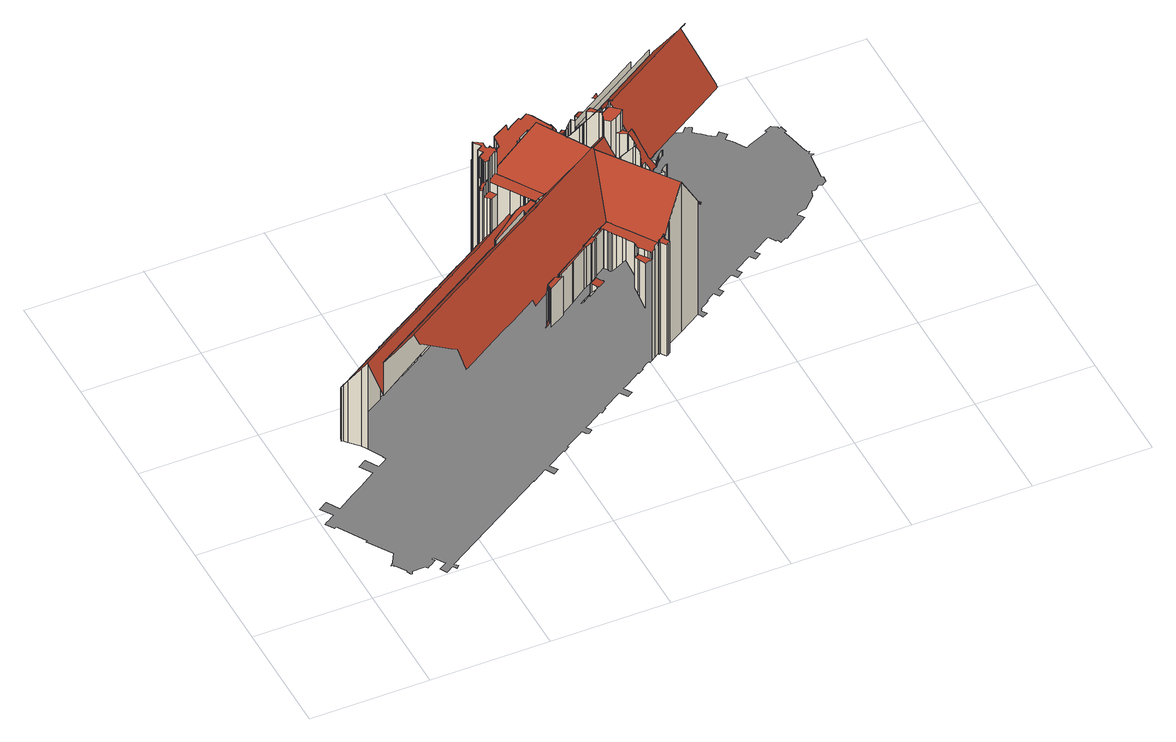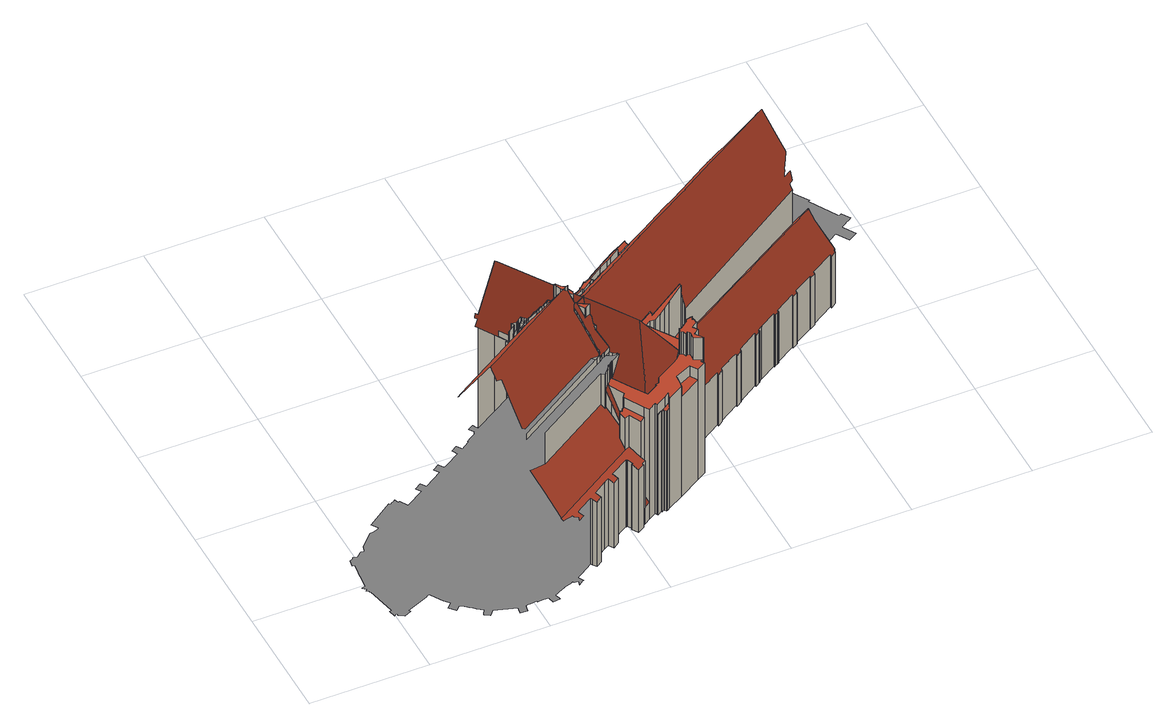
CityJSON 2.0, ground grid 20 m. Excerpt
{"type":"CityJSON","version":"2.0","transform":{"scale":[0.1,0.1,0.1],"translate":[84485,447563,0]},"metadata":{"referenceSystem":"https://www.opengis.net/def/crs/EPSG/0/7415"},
"CityObjects":{
"building1":{"type":"Building","attributes":{"dak_type":"slanted","data_area":2685.45,"data_coverage":0.877,"geconstateerd":false,"gid":15713272,"h_dak_50p":21.89,"h_dak_70p":26.33,"h_dak_max":102.35,"h_dak_min":2.6,"h_maaiveld":0.061,"kas_warenhuis":false,"lod11_replace":false,"ondergronds_type":"above ground","oorspronkelijkbouwjaar":1381,"pw_actueel":"yes","pw_bron":"ahn3","reconstructie_methode":"tudelft3d-geoflow","reconstruction_skipped":false,"rmse_lod12":10.83,"rmse_lod13":2.34,"rmse_lod22":0.764,"rn":1,"status":"Pand in gebruik","t_run":14940,"val3dity_codes_lod12":"[]","val3dity_codes_lod13":"[104,203]","val3dity_codes_lod22":"[104]"},"children":["building1-1"]},
"building1-1":{"type":"BuildingPart","parents":["building1"],"geometry":[{"type":"MultiSurface","lod":"2.2","boundaries":[[[0,1,2,3]],[[4,5,1,0]],[[6,7,5,4]],[[3,2,8,9]],[[10,11,7,6]],[[9,8,12,13]],[[14,15,11,10]],[[13,12,16,17]],[[18,19,15,14]],[[20,21,19,18]],[[22,23,21,20]],[[24,25,23,22]],[[26,27,25,24]],[[28,29,27,26]],[[30,31,29,28]],[[32,33,31,30]],[[34,35,33,32]],[[36,37,35,34]],[[38,39,37,36]],[[40,41,39,38]],[[42,43,41,40]],[[44,45,43,42]],[[46,47,48,49]],[[50,51,45,44]],[[52,53,51,50]],[[54,55,56]],[[56,55,53,52]],[[57,58,55,54]],[[59,60,58,57]],[[61,62,60,59]],[[63,64,65,66,67,68,69,70,71,72,73,74,75,76,77,78,79,80,81,82,83,61,59,57,54,56,52,50,44,42,40,38,36,34,32,30,28,26,24,22,20,18,14,10,6,4,0,3,9,13,17,84,85,86,87,88,89,90,91,92,93,94,95,96,97,98,99,100,101,102,103,104]],[[83,105,62,61]],[[106,107,108,109,110,111,112,113,114,115,116,117,118,119,120,121,122,123,124,125,126,127,128,129,130,131,132,133,134,135,136,137,138,139,140,141,142,46,49,143,144,145,146,147,148,149,150,151,152,153]],[[82,154,105,83]],[[81,155,154,82]],[[156,157,158,159,160,161,99,98,97,96,95,94,93,92,91,90,89,88,87,86,85,84,17,48,47]],[[80,162,155,81]],[[79,163,162,80]],[[164,165,166,167]],[[166,165,168,169,170,171]],[[172,170,169,173]],[[78,174,163,79]],[[167,166,171,175]],[[176,175,171,170,172]],[[111,177,178,179,180,181,182,183,184,185,186,187,188,189,190,191,192,193,194,195,196,197,198,164,167,175,199,200,201,202,203,204,205,206,207,208,209,210,211,212,213,214,215,216,217,218,219,220,221,222,223,224,225,226,227,228,229,120,119,118,117,115,114,113,112]],[[230,139,138,231]],[[77,232,174,78]],[[233,140,139,230]],[[140,234,235,141]],[[141,235,236,142]],[[142,236,47,46]],[[237,199,175,176]],[[76,238,232,77]],[[172,173,239,240,241,242,243,244,245,246,247,248,237,176]],[[242,249,250,243]],[[248,200,199,237]],[[251,252,234,140,233]],[[247,201,200,248]],[[253,247,246,254]],[[254,246,245,255]],[[255,245,244,256]],[[243,250,257,244]],[[75,258,238,76]],[[259,202,201,247,253]],[[256,244,257,260,261]],[[116,115,117]],[[231,138,137,262]],[[263,203,202,259]],[[74,264,258,75]],[[265,266,252,251]],[[267,204,203,263]],[[256,261,268,269,270,271,272,273,267,263,259,253,254,255]],[[73,274,264,74]],[[261,260,275,268]],[[72,276,274,73]],[[71,277,276,72]],[[70,278,277,71]],[[273,205,204,267]],[[47,236,235,234,252,266,279,280,281,282,283,284,285,159,158,157,156]],[[69,286,278,70]],[[287,65,64,288]],[[68,286,69]],[[289,66,65,287]],[[290,279,266,265]],[[67,291,286,68]],[[292,67,66,289]],[[288,64,63,293,294]],[[295,296,291,67,292]],[[297,298,299]],[[293,63,104,300]],[[294,301,302,303,304,305,306,295,292,289,287,288]],[[294,293,307,301]],[[300,104,103,308]],[[205,309,310,206]],[[308,103,102,311]],[[311,102,101,312]],[[268,275,313,269]],[[314,304,303,315]],[[316,305,304,314]],[[317,318,319,320]],[[321,322,296,295,323]],[[323,295,306,324]],[[324,306,305,316]],[[325,326,318,317]],[[320,319,327,328]],[[320,328,329,325,317]],[[330,331,322,321]],[[332,329,328,333]],[[333,328,327,331,330]],[[334,325,329,332]],[[206,310,335,207]],[[300,308,311,312,336,337,338,339,307,293]],[[301,307,339,302]],[[315,303,302,340]],[[341,280,279,290]],[[342,133,132,343]],[[134,133,342]],[[344,345,298,297]],[[346,135,134,342]],[[335,347,207]],[[348,136,135,346]],[[343,349,350,351,352,353,354,355,356,341,290,265,251,233,230,231,262,348,346,342]],[[262,137,136,348]],[[207,347,357,208]],[[340,302,339,338,358]],[[359,360,326,325,334]],[[312,101,100,336]],[[272,361,362,309,205,273]],[[357,347,335,310,309,362,363,364]],[[358,338,337,365,366]],[[366,365,367,368]],[[356,281,280,341]],[[369,370,345,344]],[[368,367,371,372]],[[365,337,336,373]],[[374,369,375,376]],[[377,378,360,359]],[[208,357,364,209]],[[376,375,379,380]],[[355,282,281,356]],[[381,382,378,377]],[[380,379,383,384]],[[384,383,385]],[[373,336,100,99,386]],[[387,388,370,369,374]],[[389,390,391,392,393,394,395,396,397,398,399,400,401,402,403,404,405,406,407,381,377,359,334,332,333,330,321,323,324,316,314,315,340,358,366,368,372]],[[372,371,408,389]],[[405,409,410,411,406]],[[343,132,131,349]],[[269,313,412,413,270]],[[406,411,414,407]],[[415,416,410,409]],[[209,364,363,210]],[[407,414,382,381]],[[417,210,363,362,361]],[[271,418,361,272]],[[270,413,418,271]],[[419,420,421,422]],[[387,374,376,380,384,385,423,424,425,426,427,428,429]],[[422,421,416,415]],[[386,99,161,430]],[[404,431,409,405]],[[432,211,210,417]],[[354,283,282,355]],[[389,408,433,390]],[[402,434,435,403]],[[429,436,437,388,387]],[[430,161,160,438]],[[401,439,434,402]],[[428,440,436,429]],[[403,435,431,404]],[[438,160,159,441]],[[413,412,442,443]],[[441,159,285,444]],[[400,445,439,401]],[[427,446,440,428]],[[444,285,284,447]],[[390,433,448,391]],[[447,284,283,354,449]],[[450,451,420,419]],[[399,452,445,400]],[[426,453,446,427]],[[449,354,353,454]],[[391,448,455,456,392]],[[398,457,452,399]],[[454,353,352,458]],[[425,453,426]],[[459,460,455,448]],[[458,352,351,461]],[[462,459,448,433,408,371,367,365,373,386,430,438,441,444,447,449,454,458,461,463,464,465,466,467,125,124,468,469,470]],[[397,471,457,398]],[[392,456,472,393]],[[393,472,473,394]],[[461,351,350,463]],[[349,131,130,350]],[[396,474,471,397]],[[463,350,130,129,464]],[[443,442,475,476]],[[462,477,460,459]],[[394,473,478,395]],[[437,436,479]],[[395,478,480,474,396]],[[481,212,211,432]],[[482,483,480,478]],[[464,129,128,465]],[[484,485,483,482]],[[486,487,485,484]],[[488,451,450]],[[470,489,477,462]],[[476,475,490,491]],[[465,128,127,466]],[[487,486,492]],[[493,494,488,450]],[[213,495,496,214]],[[466,127,126,467]],[[212,497,495,213]],[[498,499,497,212,481]],[[491,490,500,501]],[[469,502,489,470]],[[501,500,503,504]],[[467,126,125]],[[468,505,502,469]],[[124,506,505,468]],[[214,496,507,215]],[[123,508,506,124]],[[509,510,499,498]],[[511,512,513,484,482,478,473,472,456,455,460,477,489,502,505,506,508,122,121,514]],[[508,123,122]],[[504,503,515,516]],[[517,518,494,493]],[[495,497,499,510,519,520,521,507,496]],[[522,523,451,488]],[[488,494,518,524,522]],[[215,507,521,216]],[[216,521,217]],[[525,519,510,509]],[[217,521,520,218]],[[526,218,520,519,525]],[[516,515,527,528]],[[528,527,529,530]],[[530,529,531,532]],[[476,491,501,504,516,528,530,532,533,534,535,536,537,538,539,540,541,542,543,544,545,546,547,548,549,550,551,552,553,554,555,556,557,558,559,526,525,509,498,481,432,417,361,418,413,443]],[[532,531,560,533]],[[561,562,563,564]],[[533,560,565,534]],[[566,567,562,561]],[[564,563,568,569]],[[534,565,570,535]],[[559,219,218,526]],[[569,568,571,572]],[[573,524,518,517]],[[535,570,574,536]],[[575,576,567,566]],[[536,574,577,537]],[[578,579,576,575]],[[580,522,524,573]],[[540,578,581,541]],[[582,583,581,578,575,566,561,564,569,572,584,585,586,587,588,589,590]],[[539,591,579,578,540]],[[537,577,592,538]],[[558,220,219,559]],[[541,581,583,542]],[[538,592,591,539]],[[557,593,594,220,558]],[[220,594,221]],[[556,595,593,557]],[[555,596,595,556]],[[554,597,596,555]],[[542,583,582,543]],[[553,598,597,554]],[[543,582,590,544]],[[544,590,589,545]],[[545,589,588,546]],[[552,599,598,553]],[[492,600,601,602,603,604,605,606,607,608,609,610,609,611,612,613,614,615,616,617,618,619,620,621,622,623,624,625,626,627,628,629,630,631,580,573,517,493,450,419,422,415,409,431,435,434,439,445,452,457,471,474,480,483,485,487]],[[546,588,632,633,547]],[[634,635,636,637,638,639,640,641,642,643,644,645,646,647,648,649,650,651,652,653,654,655,656,657,658,659,660,661,662,663,664,665,666,667,668,669,670,671,672,673,674,675,676,677,678,679,680,681,682,633,632,683,684,685,686,687,688,689,690,691,692,693,694,695,696,697,698,699,700,701,702,703,704,705,706,707,708,709,710,711,712,713,714,715,716,717,718,719,720,721,722,723,724,725,726,727,728,729,730,731,732,733,734,735,736,737,738,739,740,741,742,743,744,745,746,747,748,749,750,751,752,753,754,755,756,757,758,759,760,761,762,763,764,765,766,767,768,769,770,771,772,773,774,775,776,777,778,779,780,781,782,16,12,8,2,1,5,7,11,15,19,21,23,25,27,29,31,33,35,37,39,41,43,45,51,53,55,58,60,62,105,154,155,162,163,174,232,238,258,264,274,276,277,278,286,291,296,322,331,327,319,318,326,360,378,382,414,411,410,416,421,420,451,523,783,784,785,786,787,788,789,790,791,792,793,794,795,796,797,798,799,800,801,802,803,804,805,806,807,808,809,810,811,812,813,814,815,816,817,818,819,820,821,822,823,824,825,826,827,828,829,830,831,832,833,834,835,836,837,838,839,840,841,842,843,844,845,846,847,848,849,850,851,852,853,854,855,856,857,858,859,860,861,862,863,864,865,866,867,868,869,870,871,872,873,874,875,876,877,878,879,880,881,882,883,884,885,886,887,888,889,890,891,892,893,894,895,896,897,898,899,900,901,902,903,904,905,906,907,908,909,910,911,912,913,914,915,916,917,918,919,920,921,922]],[[923,602,601,600,492,486,484,513,512,924,925,926,927,928,929,930,931,932]],[[923,603,602]],[[631,933,783,523,522,580]],[[603,923,932,604]],[[934,547,633,682,935]],[[551,936,599,552]],[[937,548,547,934]],[[604,932,931,605]],[[935,682,681,938]],[[939,940,225,224,223,222,221,594,593,595,596,597,598,599,936,941,942,943,944,945,946]],[[605,931,930,606]],[[938,681,680,947]],[[948,549,548,937]],[[629,949,950,630]],[[951,550,549,948]],[[947,680,679,952]],[[953,551,550,951]],[[628,954,949,629]],[[936,551,953,941]],[[947,952,955,956,957,958,959,960,961,962,963,941,953,951,948,937,934,935,938]],[[630,950,933,631]],[[952,679,678,955]],[[955,678,677,956]],[[120,964,121]],[[965,784,783,933]],[[228,966,964,120,229]],[[967,966,228]],[[227,968,967,228]],[[956,677,676,957]],[[606,930,929,607]],[[226,969,968,227]],[[970,971,969,226]],[[970,226,225]],[[969,971,972,973]],[[963,942,941]],[[959,674,673,960]],[[960,673,672,961]],[[942,963,962,943]],[[974,785,784,965]],[[957,676,675,958]],[[966,967,975]],[[943,962,961,944]],[[958,675,674,959]],[[976,786,785,974]],[[933,950,949,954,977,978,979,980,981,976,974,965]],[[981,787,786,976]],[[944,961,672,671,945]],[[980,788,787,981]],[[627,977,954,628]],[[982,983,984]],[[979,789,788,980]],[[607,929,928,608]],[[983,982,985,986]],[[608,928,927,609]],[[609,927,926,610]],[[973,972,987,988]],[[986,985,989,990]],[[945,671,670,946]],[[991,989,985,982,984,992,993,994,995,996,997,998,927,926,925,924,512,511,514,121,964,966,975,999,1000,1001,1002,1003,1004,1005,1006,1007,1008,1009]],[[978,790,789,979]],[[1010,990,989,991,1011]],[[609,927,998,611]],[[977,791,790,978]],[[626,792,791,977,627]],[[1012,993,992]],[[1013,1014,1015,1016,1017,1018,1019,1020,1000,999,975,967,968,969,973,988,1021,1022]],[[1011,991,1009,1023]],[[1024,1025,990,1010]],[[1020,1001,1000]],[[1026,1027,1028,1022,987,972,971,970,1029]],[[1019,1002,1001,1020]],[[1030,1006,1005,1031]],[[611,998,997,612]],[[1032,1007,1006,1030]],[[1033,1019,1018,1034]],[[1035,1003,1002,1019,1033]],[[1031,1005,1004,1036]],[[1037,994,993,1012]],[[1036,1004,1003,1035]],[[1038,1008,1007,1032]],[[1023,1009,1008,1038]],[[1039,1040,1025,1024]],[[1041,995,994,1037]],[[612,997,996,613]],[[988,987,1022,1021]],[[1042,1013,1022,1043]],[[1022,1021,1043]],[[625,1044,793,792,626]],[[614,995,1041]],[[613,996,995,614]],[[1045,1046,1034,1047]],[[1047,1034,1018,1017,1048]],[[1043,1021,1022,1028,1049]],[[1050,615,614,1041]],[[946,670,669,939]],[[1051,1052,1040,1039]],[[1053,616,615,1050]],[[1054,1055,1014,1013,1042]],[[1036,1035,1033,1034,1046,1056,1057,1058,1059,1060,1061,1062,1063,1064,1065,1066,1067,1068,1069,1070,1071,1072,1073,1074,1051,1039,1024,1010,1011,1023,1038,1032,1030,1031]],[[1075,1028,1027]],[[1074,1052,1051]],[[1076,617,616,1053]],[[1077,1056,1046,1045]],[[1067,1078,1079,1068]],[[1080,1015,1014,1055]],[[1066,1081,1078,1067]],[[1049,1028,1075,1082,1083,1084]],[[1026,1085,1027]],[[1065,1086,1081,1066]],[[624,1087,1088,1044,625]],[[1073,1089,1052,1074]],[[1090,618,617,1076]],[[1085,1026,1029,1091]],[[1056,1077,1057]],[[1068,1079,1092,1069]],[[1093,1016,1015,1080]],[[1064,1094,1086,1065]],[[1095,1096,1097,1057,1077,1045,1047,1048,1093,1080,1055,1098,1099,1100]],[[1048,1017,1016,1093]],[[1073,1072,1101]],[[1102,1098,1055,1054]],[[1103,621,620]],[[1101,1072,1071,1104]],[[1097,1058,1057]],[[1105,1106,619,618,1090]],[[1107,794,793,1044]],[[1108,1097,1096]],[[1083,1082,1109,1110]],[[623,1111,1087,624]],[[1063,1112,1094,1064]],[[1069,1092,1113,1070]],[[1107,1044,1088,1114]],[[1095,1115,1096]],[[1104,1071,1070,1116]],[[1054,1042,1043,1049,1084,1117,1118,1119,1120,1121,1122,1123,1124,1102]],[[1125,1126,1127,1029]],[[621,1103,1128,622]],[[1058,1097,1108,1129,1059]],[[1115,1095,1100,1130]],[[1131,1132,1089,1073,1101]],[[1062,1133,1112,1063]],[[1084,1083,1134,1117]],[[619,1106,620]],[[1135,1136,1114,1088,1087]],[[1130,1100,1099,1137]],[[1091,1029,1127,1138,1139]],[[1137,1099,1098,1102,1140]],[[622,1128,1141,1142,1111,623]],[[1143,1140,1102,1124,1144]],[[1061,1145,1133,1062]],[[1146,1128,1103,620,1106,1147]],[[1116,1070,1113,1148]],[[1144,1124,1123,1149]],[[1126,1125,1150]],[[1149,1123,1122,1151]],[[1151,1122,1121]],[[1059,1129,1152,1060]],[[1153,1154,1140,1143]],[[1110,1109,1155,1156]],[[1157,1155,1109,1082,1075,1027,1085,1091,1139,1158,1159,1160,1161]],[[1162,1107,1114,1136]],[[1111,1142,1163,1164]],[[1060,1152,1145,1061]],[[1146,1165,1141,1128]],[[1166,1147,1106,1105]],[[1120,1167,1121]],[[1168,1169,1150]],[[1119,1170,1167,1120]],[[1154,1153,1171]],[[1172,795,794,1107,1162]],[[1173,1174,1136,1135]],[[1117,1134,1175,1176,1118]],[[1156,1177,1178,1179,1180,1181,1182,1175,1134,1083,1110]],[[1169,1168,1183,1184]],[[1185,1186,1187,1173,1135,1087,1111,1164,1188]],[[1147,1189,1165,1146]],[[1118,1176,1170,1119]],[[1190,1191,1192,1138,1127,1126,1150,1169,1184,1193]],[[1156,1155,1157,1177]],[[1164,1163,1194,1188]],[[1176,1175,1182,1195]],[[1184,1183,1196,1193]],[[1197,1193,1196,1198,1199,1200]],[[1201,1202,1189,1147,1166]],[[1195,1182,1181,1203]],[[1203,1181,1180]],[[1204,796,795,1172]],[[1177,1157,1161,1205]],[[1188,1194,1206,1185]],[[1139,1138,1192,1158]],[[1199,1198,1207,1208]],[[1179,1209,1180]],[[1210,1190,1193,1197]],[[1211,1212,1202,1201]],[[1185,1206,1213,1186]],[[1187,1214,1174,1173]],[[1215,1159,1158,1216]],[[1208,1207,1217,1218]],[[1200,1199,1219,1220]],[[1216,1158,1192,1191,1221]],[[1218,1217,1222,1223]],[[1224,1160,1159,1215]],[[1205,1161,1160,1224]],[[1221,1191,1190,1210]],[[1186,1213,1214,1187]],[[1225,1226,1209,1179]],[[1223,1222,1227,1228]],[[1229,797,796,1204]],[[1228,1227,1230,1231]],[[1232,1230,1227,1222,1217,1207,1198,1196,1183,1168,1150,1125,1029,970,225,940,939,1233,1234,1235,1236,1237,1238,1239,1240,1241,1242,1243,1244]],[[1220,1219,1245,1246]],[[1247,1248,1226,1225]],[[1221,1210,1197,1200,1220,1246,1249,1250,1251,1252,1253,1254,1255,1256,1257,1258,1259,1260,1261,1247,1225,1179,1178,1177,1205,1224,1215,1216]],[[1231,1230,1232,1262]],[[1261,1263,1248,1247]],[[1246,1245,1264,1249]],[[1260,1265,1263,1261]],[[1259,1266,1265,1260]],[[1249,1264,1267,1250]],[[1268,798,797,1229]],[[1269,799,798,1268]],[[939,669,668,1233]],[[1270,800,799,1269]],[[1258,1271,1266,1259]],[[1262,1232,1244,1272]],[[1273,801,800,1270]],[[1272,1244,1243,1274]],[[1257,1275,1271,1258]],[[1276,802,801,1273]],[[1274,1243,1242,1277]],[[1250,1267,1278,1251]],[[1256,1279,1275,1257]],[[1277,1242,1241,1280]],[[1255,1281,1282,1279,1256]],[[1281,1255,1254]],[[1251,1278,1283,1252]],[[1280,1241,1240,1284,1285]],[[1253,1286,1254]],[[1287,1288,1282,1281]],[[1286,1253,1252,1289]],[[1252,1283,1289]],[[1285,1284,1290,1291]],[[1289,1283,1292,1293]],[[1291,1290,1294,1295]],[[1293,1292,1296,1297]],[[1297,1296,1298,1299]],[[1284,1240,1239,1300]],[[1301,1302,1288,1287]],[[1299,1298,1303,1304]],[[1295,1294,1305,1306]],[[1304,1303,1307,1308]],[[1309,803,802,1276]],[[1302,1301,1310]],[[1311,1312,1313,1305]],[[1306,1305,1313,1314,1315]],[[1316,1317,1312,1311]],[[1308,1307,1318,1319]],[[1319,1318,1320,1321]],[[1322,804,803,1309]],[[1323,805,804,1322]],[[1324,1325,1326,1327,1328,1329,1330,1331,1171,1153,1143,1144,1149,1151,1121,1167,1170,1176,1195,1203,1180,1209,1226,1248,1263,1265,1266,1271,1275,1279,1282,1288,1302,1310,1332,1333,1334,1335,1336,1337,1338,1339]],[[1340,806,805,1323]],[[1341,807,806,1340]],[[1342,1343,1344,1345,1346,1347,1348,1349,1350,1351,1352,1148,1113,1092,1079,1078,1081,1086,1094,1112,1133,1145,1152,1129,1108,1096,1115,1130,1137,1140,1154,1171,1331,1330,1329,1328,1353,1354,1355]],[[1356,1357,1212,1211]],[[1358,1359,1360,1361,1214,1213,1206,1194,1163,1142,1141,1165,1189,1202,1212,1357,1362,1363,1364,1365,1366,1367,1368]],[[1369,808,807,1341]],[[1370,1371,1132,1131]],[[1372,1373,1374,1375,1376,1377,1378,1379,1380,1381,1382,1383,1369,1341,1340,1323,1322,1309,1276,1273,1270,1269,1268,1229,1204,1172,1162,1136,1174,1214,1361,1360,1359,1358,1384,1385,1386,1387,1388,1389,1390,1391]],[[1382,810,809,1383]],[[1383,809,808,1369]],[[1381,811,810,1382]],[[1380,812,811,1381]],[[1379,813,812,1380]]],"semantics":{"surfaces":[{"type":"WallSurface","on_footprint_edge":true},{"type":"WallSurface","on_footprint_edge":false},{"type":"RoofSurface"},{"type":"GroundSurface"}],"values":[0,0,0,0,0,0,0,0,0,0,0,0,0,0,0,0,0,0,0,0,0,0,1,0,0,0,0,0,0,0,2,0,2,0,0,2,0,0,1,2,1,0,1,1,2,1,0,1,1,1,1,1,0,2,1,1,1,1,1,1,1,1,0,1,1,1,1,1,0,1,1,2,0,1,0,0,0,1,2,0,1,0,1,1,0,1,1,0,1,1,2,1,1,1,1,1,1,1,1,0,0,1,1,0,0,2,0,1,0,1,1,2,1,1,1,1,1,1,1,1,1,2,1,1,1,0,1,1,2,1,1,1,1,1,1,1,0,1,1,1,0,1,1,1,1,2,1,0,1,1,0,0,1,0,1,1,1,0,2,0,1,1,1,1,1,1,1,1,1,1,1,1,1,1,1,1,1,1,1,0,1,1,1,1,1,1,1,1,1,2,1,1,1,1,1,1,1,1,1,1,1,1,1,1,1,1,1,0,1,1,1,1,1,1,1,1,1,1,1,1,1,1,1,1,1,1,2,1,1,1,2,0,2,1,1,1,1,1,1,1,1,2,1,1,1,1,1,1,1,1,1,1,1,1,1,1,1,2,1,1,1,1,1,1,1,1,1,1,1,1,1,1,1,1,2,0,3,2,1,0,1,0,1,1,1,0,2,1,0,1,1,1,0,1,1,1,2,1,0,0,1,0,1,1,1,0,1,1,1,1,1,1,0,0,1,0,0,1,1,0,0,2,0,0,0,1,1,0,1,1,1,1,1,1,0,2,0,1,1,0,0,1,2,1,1,1,2,1,1,1,1,1,1,1,1,1,1,1,1,1,1,1,1,1,0,1,1,1,1,1,1,0,1,1,1,2,1,1,1,1,1,1,1,1,1,1,1,1,1,1,1,1,1,1,2,1,1,1,1,1,1,1,0,1,1,1,1,1,2,1,1,2,1,1,1,1,1,1,1,1,1,1,1,1,1,1,1,2,1,1,1,1,1,1,1,1,2,1,1,1,1,1,1,1,1,1,0,1,1,2,1,2,1,1,2,1,1,1,1,1,1,1,1,0,1,1,1,1,1,1,1,1,1,1,1,1,1,1,1,1,1,1,1,1,0,1,2,1,1,2,1,1,1,1,1,1,0,0,0,0,1,1,0,1,1,0,1,1,1,1,1,1,1,1,1,1,1,1,1,1,1,1,1,1,1,1,1,1,0,1,1,1,1,1,1,0,0,2,0,0,2,1,2,0,1,2,0,0,0,0,0]}}]}
},
"vertices":[
[107,335,109],[107,335,1],[109,333,1],[109,333,114],[109,337,109],[109,337,1],[108,339,105],[108,339,1],[114,328,1],[114,328,125],[117,345,105],[117,345,1],[129,312,1],[129,312,157],[118,343,108],[118,343,1],[135,302,1],[135,302,175],[157,367,108],[157,367,1],[156,369,105],[156,369,1],[165,374,105],[165,374,1],[166,373,108],[166,373,1],[199,393,108],[199,393,1],[198,395,105],[198,395,1],[207,400,105],[207,400,1],[208,399,108],[208,399,1],[242,420,108],[242,420,1],[241,421,105],[241,421,1],[243,422,105],[243,422,1],[248,425,105],[248,425,1],[250,427,105],[250,427,1],[251,425,108],[251,425,1],[402,436,189],[402,436,135],[149,275,127],[149,275,195],[279,442,108],[279,442,1],[286,447,108],[286,447,1],[285,448,105],[285,448,1],[285,448,106],[286,449,105],[286,449,1],[294,454,105],[294,454,1],[295,452,108],[295,452,1],[436,530,120],[433,527,121],[430,532,112],[433,534,112],[431,535,109],[430,535,109],[430,535,108],[428,534,108],[426,533,108],[425,535,105],[425,534,105],[416,529,105],[417,527,108],[383,506,108],[382,508,105],[373,502,105],[374,501,108],[339,479,108],[338,481,104],[329,475,105],[330,474,108],[137,304,175],[247,371,175],[249,372,175],[268,384,175],[272,387,175],[306,407,175],[307,408,175],[327,420,175],[354,437,175],[369,446,175],[394,461,175],[418,477,175],[419,477,175],[424,480,176],[431,485,176],[469,508,176],[457,527,140],[445,521,139],[443,520,138],[443,524,133],[440,527,127],[330,474,1],[153,256,224],[150,251,228],[143,239,239],[142,237,240],[147,229,255],[165,202,306],[266,264,306],[282,274,306],[354,319,306],[450,377,306],[450,377,307],[457,382,306],[475,393,306],[500,409,306],[583,460,306],[583,461,304],[517,479,225],[516,479,225],[513,478,224],[512,478,224],[508,476,222],[500,474,219],[500,473,219],[495,470,219],[494,470,219],[494,469,221],[469,453,221],[469,455,219],[469,455,218],[469,456,218],[469,457,217],[470,461,211],[403,417,215],[403,419,213],[403,421,209],[403,427,202],[402,431,196],[148,275,195],[150,271,202],[151,270,205],[144,265,205],[143,256,216],[158,265,216],[157,264,217],[156,262,218],[155,259,221],[154,259,221],[153,257,223],[329,475,1],[338,481,1],[430,454,136],[442,462,136],[471,480,137],[483,487,137],[482,488,140],[479,493,147],[339,479,1],[374,501,1],[428,293,211],[428,293,144],[433,300,149],[433,300,217],[425,290,143],[435,296,143],[434,297,145],[434,301,149],[434,297,218],[435,296,218],[373,502,1],[434,301,217],[434,301,219],[165,201,304],[170,194,291],[172,194,290],[173,195,289],[227,201,253],[237,202,247],[241,191,229],[242,189,224],[242,188,223],[243,186,221],[243,185,218],[248,187,218],[250,189,218],[252,190,218],[258,194,218],[290,214,218],[329,238,218],[349,249,218],[399,281,218],[400,280,217],[402,276,209],[413,283,210],[450,311,217],[453,310,213],[455,309,210],[472,320,211],[480,326,212],[481,326,211],[496,335,212],[500,340,215],[503,343,217],[505,345,217],[516,351,217],[517,352,217],[522,355,217],[537,365,217],[537,365,218],[536,366,219],[555,378,221],[557,378,219],[557,378,218],[558,378,217],[568,383,217],[571,386,217],[572,386,217],[572,390,222],[573,393,226],[585,458,302],[585,459,304],[585,460,306],[584,460,306],[584,460,307],[583,460,307],[403,419,223],[403,417,223],[382,508,1],[403,421,223],[403,421,135],[403,427,135],[402,431,135],[450,311,219],[383,506,1],[435,294,218],[435,293,218],[435,292,218],[435,291,218],[462,307,219],[459,308,219],[457,308,219],[456,308,219],[455,309,219],[453,310,219],[435,291,140],[462,307,140],[434,446,223],[434,446,136],[455,309,224],[456,308,224],[457,308,224],[459,308,224],[459,308,140],[417,527,1],[472,320,224],[485,324,141],[485,324,224],[470,461,222],[480,326,224],[416,529,1],[447,456,223],[447,456,136],[481,326,224],[488,326,224],[513,343,224],[519,347,224],[519,348,224],[518,350,224],[496,335,224],[425,534,1],[488,326,141],[425,535,1],[426,533,1],[428,534,1],[458,465,137],[469,471,137],[471,471,137],[478,471,137],[489,478,137],[486,482,137],[484,485,137],[430,535,1],[430,532,220],[433,527,222],[433,534,222],[458,465,223],[431,535,1],[431,535,222],[436,530,205],[436,530,225],[439,540,228],[439,540,1],[503,319,145],[503,319,141],[497,318,141],[440,527,205],[441,534,228],[446,537,232],[441,536,229],[439,536,228],[440,538,229],[440,540,229],[441,534,205],[443,524,205],[496,335,145],[500,340,147],[443,520,205],[445,521,205],[513,343,142],[439,536,270],[441,536,270],[440,538,270],[436,549,229],[436,549,1],[438,546,1],[438,546,229],[440,541,270],[440,541,1],[439,540,270],[440,540,270],[438,550,230],[438,550,1],[439,543,1],[439,543,229],[439,547,229],[441,541,270],[441,541,1],[439,547,270],[439,543,270],[438,550,270],[503,343,148],[457,527,205],[450,538,205],[448,537,205],[446,537,205],[446,537,270],[469,471,222],[469,455,223],[469,453,223],[514,327,143],[514,327,142],[469,456,223],[503,343,149],[469,457,223],[494,469,222],[494,470,222],[493,471,222],[491,475,222],[490,476,222],[489,478,222],[478,471,222],[471,471,222],[505,345,148],[448,537,270],[448,557,270],[448,557,1],[518,350,223],[518,350,145],[517,352,148],[516,351,148],[450,538,224],[450,538,270],[450,539,224],[450,539,270],[516,325,148],[516,325,142],[452,542,224],[452,542,270],[457,527,224],[516,325,169],[517,323,151],[517,323,169],[443,565,270],[443,565,1],[522,316,162],[522,316,168],[450,570,269],[450,570,1],[524,314,167],[524,314,168],[524,313,168],[469,508,224],[526,331,169],[526,331,142],[457,546,269],[465,552,269],[467,550,269],[468,553,269],[468,554,269],[468,555,269],[470,556,269],[469,558,269],[467,559,269],[465,560,269],[463,566,269],[462,565,269],[460,563,269],[457,565,269],[456,567,269],[457,577,269],[444,585,269],[443,584,269],[452,571,269],[457,546,224],[444,585,225],[444,585,1],[443,584,1],[519,347,142],[519,347,223],[452,571,1],[448,587,225],[448,587,1],[517,352,223],[519,348,223],[445,593,225],[445,593,1],[447,589,1],[447,589,225],[526,314,168],[535,319,168],[537,321,168],[536,323,168],[534,325,168],[529,332,169],[528,333,169],[479,493,224],[457,577,224],[522,355,223],[465,552,224],[457,565,224],[456,567,224],[528,333,148],[528,333,142],[482,488,224],[460,563,224],[529,332,148],[483,487,224],[529,352,142],[529,352,223],[484,485,224],[462,565,224],[534,325,161],[486,482,224],[467,550,224],[489,478,224],[460,602,225],[460,602,1],[463,566,224],[536,323,164],[490,476,224],[467,550,218],[468,553,223],[465,560,224],[491,475,224],[473,541,224],[473,541,218],[493,471,224],[475,537,224],[494,470,224],[495,470,224],[500,473,224],[500,474,224],[508,476,224],[511,481,224],[507,487,224],[494,508,224],[467,559,224],[468,554,223],[468,555,224],[469,558,224],[531,351,142],[531,351,223],[475,537,218],[470,556,229],[548,349,142],[470,556,224],[537,365,222],[471,557,231],[471,557,224],[472,557,232],[472,557,224],[472,558,231],[472,558,224],[460,602,204],[494,508,218],[539,358,142],[539,358,222],[479,566,224],[468,588,224],[468,588,204],[537,365,149],[536,366,150],[537,365,148],[539,363,222],[539,363,146],[542,360,142],[542,360,222],[507,487,218],[541,361,142],[541,361,222],[511,481,218],[513,478,218],[555,378,151],[516,479,224],[558,376,222],[558,376,147],[560,498,306],[531,546,307],[526,547,301],[576,472,305],[560,373,143],[560,373,222],[496,602,225],[496,602,204],[557,377,148],[558,378,148],[557,378,149],[499,625,204],[499,625,1],[497,613,204],[557,377,222],[558,378,222],[560,372,143],[560,372,222],[564,367,143],[564,367,222],[565,364,143],[565,364,222],[567,361,222],[568,359,222],[572,353,222],[578,344,222],[581,339,222],[589,325,222],[589,323,222],[589,316,222],[590,314,222],[596,306,222],[600,301,222],[602,298,222],[603,296,222],[604,295,222],[611,300,222],[621,306,222],[621,307,222],[623,308,222],[622,310,222],[594,352,222],[578,375,222],[575,381,222],[574,382,222],[573,383,222],[572,385,222],[571,386,222],[568,383,222],[567,361,143],[582,310,208],[582,310,146],[585,305,139],[585,305,208],[568,359,145],[583,311,208],[583,311,145],[586,302,133],[586,302,208],[572,353,155],[591,291,117],[591,291,208],[497,613,225],[578,344,170],[589,313,208],[589,313,144],[581,339,179],[589,316,208],[589,316,147],[499,625,225],[590,314,208],[600,301,208],[596,306,208],[592,291,208],[599,295,208],[600,294,208],[600,293,208],[604,295,208],[603,296,208],[602,298,208],[589,323,155],[589,325,158],[572,385,216],[571,386,216],[573,383,216],[574,382,216],[575,381,216],[578,375,216],[594,352,216],[487,571,224],[521,591,224],[521,592,224],[523,596,224],[526,602,224],[531,603,224],[531,606,224],[548,616,224],[551,618,224],[553,615,224],[553,614,224],[567,592,224],[580,569,223],[585,561,223],[585,560,223],[587,562,223],[588,563,223],[592,565,223],[591,566,223],[596,572,223],[596,574,223],[583,601,224],[588,608,224],[587,609,224],[569,643,225],[564,650,225],[551,642,225],[549,646,225],[531,635,225],[523,629,225],[525,637,225],[526,641,225],[604,295,1],[611,300,1],[899,453,1],[897,451,1],[895,451,1],[891,448,1],[889,455,1],[886,454,1],[880,464,1],[878,467,1],[846,448,1],[852,439,1],[841,432,1],[835,441,1],[804,422,1],[810,413,1],[799,406,1],[793,415,1],[788,412,1],[762,396,1],[767,387,1],[757,381,1],[751,390,1],[747,387,1],[736,380,1],[737,378,1],[729,373,1],[721,368,1],[719,367,1],[720,366,1],[720,365,1],[719,364,1],[718,363,1],[724,354,1],[715,349,1],[713,354,1],[710,358,1],[671,334,1],[643,317,1],[642,316,1],[633,310,1],[631,309,1],[634,304,1],[636,300,1],[635,299,1],[631,297,1],[631,296,1],[628,295,1],[622,304,1],[620,303,1],[619,305,1],[600,293,1],[600,294,1],[599,295,1],[592,291,1],[588,288,1],[583,285,1],[584,283,1],[575,278,1],[574,280,1],[565,274,1],[544,261,1],[539,258,1],[547,244,1],[538,239,1],[529,252,1],[495,231,1],[496,229,1],[487,223,1],[485,225,1],[456,207,1],[451,204,1],[456,197,1],[456,195,1],[450,190,1],[446,192,1],[442,199,1],[438,196,1],[408,178,1],[409,176,1],[400,170,1],[399,172,1],[365,151,1],[374,138,1],[364,132,1],[356,146,1],[330,130,1],[333,133,1],[191,46,1],[142,16,1],[148,10,1],[143,5,1],[139,12,1],[126,4,1],[119,15,1],[133,23,1],[131,26,1],[121,42,1],[120,42,1],[118,41,1],[121,36,1],[110,29,1],[109,29,1],[104,25,1],[101,29,1],[94,29,1],[84,28,1],[79,28,1],[77,23,1],[75,24,1],[72,30,1],[73,32,1],[67,41,1],[61,50,1],[60,50,1],[61,53,1],[56,53,1],[60,57,1],[61,57,1],[61,59,1],[71,76,1],[45,117,1],[48,118,1],[21,163,1],[19,166,1],[16,165,1],[15,164,1],[6,178,1],[10,181,1],[16,184,1],[18,186,1],[27,191,1],[26,192,1],[13,212,1],[28,221,1],[41,200,1],[71,219,1],[94,233,1],[96,235,1],[97,235,1],[99,237,1],[120,250,1],[106,271,1],[121,280,1],[133,260,1],[134,259,1],[144,265,1],[151,270,1],[150,271,1],[148,275,1],[149,275,1],[526,641,1],[531,644,1],[533,645,1],[535,643,1],[536,641,1],[540,644,1],[541,642,1],[548,647,1],[549,646,1],[551,642,1],[564,650,1],[574,657,1],[581,661,1],[580,663,1],[591,670,1],[598,659,1],[596,658,1],[601,650,1],[602,651,1],[603,650,1],[634,669,1],[629,678,1],[639,685,1],[645,676,1],[653,681,1],[675,695,1],[672,700,1],[670,704,1],[680,711,1],[684,705,1],[686,702,1],[709,716,1],[715,720,1],[716,721,1],[716,722,1],[711,730,1],[713,731,1],[721,736,1],[719,729,1],[726,728,1],[728,725,1],[730,727,1],[739,730,1],[745,732,1],[745,733,1],[755,737,1],[759,739,1],[763,741,1],[763,742,1],[761,749,1],[761,752,1],[773,754,1],[775,745,1],[775,744,1],[775,743,1],[786,743,1],[794,744,1],[794,741,1],[806,743,1],[807,742,1],[814,744,1],[814,745,1],[814,746,1],[816,755,1],[828,754,1],[827,747,1],[826,743,1],[863,731,1],[870,740,1],[874,737,1],[875,737,1],[879,735,1],[879,734,1],[874,725,1],[883,718,1],[885,716,1],[887,714,1],[890,712,1],[892,710,1],[897,706,1],[904,701,1],[912,708,1],[921,698,1],[913,690,1],[920,681,1],[932,662,1],[934,659,1],[935,660,1],[938,661,1],[939,661,1],[940,661,1],[940,662,1],[977,678,1],[975,681,1],[987,686,1],[996,681,1],[996,680,1],[996,677,1],[997,677,1],[1001,679,1],[1003,667,1],[1000,666,1],[1002,656,1],[1011,616,1],[1012,616,1],[1012,614,1],[1016,611,1],[1013,608,1],[1016,606,1],[1019,604,1],[1019,603,1],[1013,602,1],[1010,578,1],[1010,573,1],[1009,569,1],[1007,553,1],[1011,552,1],[1009,541,1],[1004,538,1],[1003,537,1],[1002,537,1],[1002,536,1],[997,538,1],[995,538,1],[988,531,1],[986,530,1],[981,531,1],[978,523,1],[978,521,1],[956,499,1],[950,498,1],[947,497,1],[942,496,1],[939,493,1],[941,490,1],[942,490,1],[945,485,1],[947,483,1],[903,452,1],[901,454,1],[523,596,219],[549,603,233],[552,610,224],[553,614,218],[553,615,217],[551,618,210],[548,616,210],[531,606,209],[531,603,216],[526,602,211],[526,641,205],[611,300,228],[619,305,228],[622,310,217],[621,306,228],[620,303,228],[671,334,307],[669,336,307],[628,312,228],[630,313,231],[632,313,234],[633,310,232],[642,316,251],[643,317,253],[622,304,228],[621,307,228],[523,629,205],[525,637,205],[623,308,228],[628,295,228],[622,310,228],[531,635,205],[631,296,228],[631,297,228],[635,299,228],[636,300,228],[634,304,228],[631,309,228],[633,310,228],[632,313,228],[630,313,228],[583,460,304],[531,644,205],[584,460,303],[584,460,304],[584,460,305],[585,460,305],[585,460,303],[585,460,304],[585,461,304],[585,461,305],[533,645,205],[588,483,279],[535,643,205],[549,646,205],[548,647,205],[541,642,205],[540,644,205],[536,641,205],[569,546,252],[569,546,255],[568,546,255],[574,542,249],[574,542,254],[609,475,305],[609,475,306],[578,538,247],[578,538,254],[578,537,247],[566,549,255],[582,559,223],[583,558,223],[585,560,218],[585,561,218],[580,569,218],[567,592,217],[592,502,257],[593,508,251],[594,508,249],[594,511,246],[595,517,239],[595,517,240],[594,518,241],[590,519,246],[594,520,239],[594,522,237],[594,523,237],[578,538,264],[578,537,265],[582,559,255],[609,477,305],[613,487,295],[614,488,294],[616,495,287],[612,499,279],[596,509,252],[594,511,248],[594,508,251],[610,476,307],[610,476,306],[594,523,295],[588,544,262],[588,544,254],[624,456,267],[623,457,269],[617,465,284],[627,451,256],[590,519,298],[594,518,302],[594,520,299],[594,511,311],[596,509,315],[595,517,304],[595,517,303],[583,558,255],[594,522,296],[589,544,263],[589,544,254],[585,560,255],[609,477,339],[610,476,339],[564,650,35],[604,513,335],[604,513,315],[596,509,335],[612,499,335],[617,465,343],[587,562,255],[594,547,262],[594,547,254],[588,563,255],[613,487,343],[613,487,335],[606,514,315],[613,503,335],[615,500,339],[619,503,339],[621,507,335],[618,511,328],[613,518,315],[610,523,305],[606,529,295],[599,540,275],[598,541,272],[597,543,270],[596,544,267],[600,549,264],[602,551,262],[600,551,261],[599,551,261],[599,551,260],[594,547,261],[617,465,257],[592,565,255],[606,514,334],[597,543,263],[596,544,260],[614,488,335],[598,541,266],[624,465,261],[624,465,316],[624,465,347],[624,456,270],[599,540,269],[569,643,205],[569,643,46],[599,551,254],[591,566,255],[627,451,278],[600,549,258],[616,495,335],[606,529,289],[617,497,335],[616,499,335],[615,500,335],[623,488,335],[621,491,335],[620,493,335],[599,551,266],[623,488,351],[583,601,166],[600,551,266],[596,572,255],[596,572,227],[574,657,35],[615,500,333],[629,462,267],[629,462,316],[587,609,205],[610,523,299],[602,551,257],[578,650,45],[617,497,338],[602,551,266],[633,465,354],[637,468,357],[634,472,356],[630,478,354],[628,481,353],[625,485,352],[625,485,351],[625,486,351],[641,431,256],[641,431,253],[627,451,254],[588,608,159],[619,503,333],[620,493,347],[606,555,266],[606,555,254],[613,518,309],[633,465,316],[578,650,205],[578,650,133],[621,491,349],[644,447,253],[644,447,293],[623,488,356],[588,608,157],[587,609,156],[623,488,366],[625,486,362],[618,511,322],[598,589,201],[603,579,222],[614,551,266],[625,485,361],[642,432,253],[625,485,360],[621,507,329],[627,488,363],[627,488,358],[639,456,280],[639,456,316],[640,455,281],[647,445,296],[649,446,296],[650,447,296],[648,451,291],[574,657,130],[591,612,155],[591,612,205],[598,589,177],[603,579,255],[630,478,348],[644,433,250],[644,433,253],[634,472,336],[630,488,361],[581,661,130],[588,629,205],[588,629,141],[637,468,316],[637,468,329],[640,455,316],[641,456,316],[643,458,316],[641,461,316],[639,463,316],[638,465,316],[649,427,249],[649,427,253],[595,615,205],[598,618,205],[596,633,205],[594,617,205],[603,579,187],[652,436,253],[654,441,253],[647,445,253],[650,428,253],[594,617,153],[638,465,324],[650,428,247],[650,428,273],[650,427,249],[650,427,253],[650,427,271],[605,581,255],[605,581,186],[639,463,320],[580,663,129],[648,451,303],[595,615,154],[655,420,248],[655,420,253],[643,458,309],[652,436,281],[610,576,254],[610,576,192],[598,618,154],[596,633,141],[649,446,297],[647,445,297],[656,419,247],[656,419,253],[658,432,253],[658,432,270],[654,441,286],[660,414,247],[660,414,253],[650,447,297],[650,463,316],[650,463,311],[662,412,246],[662,412,253],[591,670,129],[664,410,246],[664,410,253],[670,415,232],[710,358,233],[713,354,233],[715,357,227],[712,361,227],[718,364,217],[701,389,216],[695,398,215],[683,417,214],[674,418,224],[673,417,226],[672,417,228],[671,416,230],[662,427,253],[662,427,261],[652,460,312],[652,460,306],[665,424,255],[667,426,254],[672,430,254],[677,433,254],[676,434,256],[671,437,265],[668,439,269],[667,439,270],[665,440,274],[665,441,275],[657,452,296],[657,453,298],[655,456,303],[670,415,253],[655,456,297],[665,424,253],[657,453,293],[657,452,291],[667,426,253],[598,659,134],[596,658,134],[601,650,137],[665,441,269],[671,416,253],[602,651,137],[672,417,253],[665,440,268],[603,650,137],[673,417,253],[672,430,253],[667,439,265],[674,418,253],[668,439,265],[668,439,264],[677,433,253],[683,417,227],[683,417,253],[676,434,265],[677,444,265],[677,444,264],[677,433,265],[680,422,227],[680,422,253],[678,434,253],[678,434,265],[682,424,227],[682,424,253],[679,435,253],[679,435,265],[680,437,253],[680,437,265],[695,398,227],[680,447,265],[680,447,264],[682,439,253],[682,439,265],[692,431,228],[692,431,253],[685,442,253],[685,442,265],[634,669,137],[688,452,265],[693,430,228],[693,430,208],[692,431,208],[694,432,208],[694,432,253],[696,425,228],[696,425,208],[694,451,253],[694,451,265],[696,451,253],[696,451,265],[629,678,133],[639,685,133],[829,542,266],[828,543,269],[793,586,355],[792,587,357],[791,589,360],[783,584,360],[744,559,360],[632,490,361],[696,457,265],[702,461,265],[739,484,265],[808,527,265],[818,533,265],[826,538,265],[828,540,265],[830,541,265],[645,676,137],[653,681,137],[802,596,360],[801,597,358],[801,597,357],[801,598,356],[800,599,354],[798,604,346],[797,607,340],[788,605,337],[781,630,298],[775,649,269],[769,648,265],[796,592,360],[799,593,360],[799,594,360],[741,658,254],[741,658,190],[746,726,139],[743,724,139],[742,724,139],[648,665,140],[745,659,191],[765,666,195],[770,667,196],[769,669,194],[767,674,189],[759,694,170],[747,726,140],[675,695,136],[772,659,265],[772,659,254],[721,736,132],[713,731,132],[711,730,132],[716,722,135],[716,721,136],[715,720,136],[709,716,136],[686,702,136],[684,705,135],[680,711,132],[670,704,133],[672,700,134],[747,726,139],[747,727,139],[745,732,137],[739,730,137],[730,727,136],[728,725,136],[726,728,135],[719,729,133]
]}
